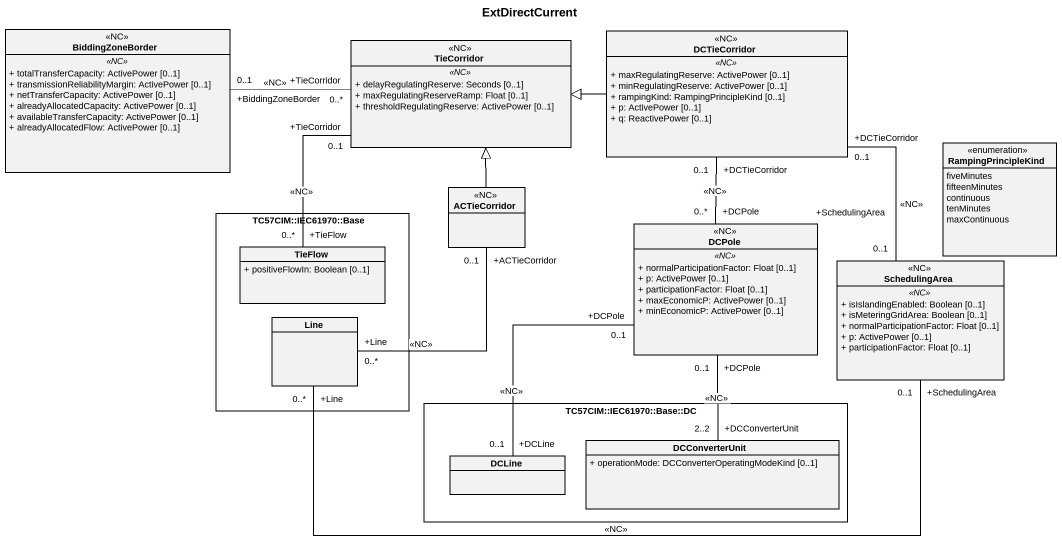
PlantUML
@startuml
title ExtDirectCurrent
hide circle
hide empty members
skinparam classAttributeIconSize 0
class BiddingZoneBorder <<NC>> {
  .. <<NC>> ..
  + totalTransferCapacity: ActivePower [0..1]
  + transmissionReliabilityMargin: ActivePower [0..1]
  + netTransferCapacity: ActivePower [0..1]
  + alreadyAllocatedCapacity: ActivePower [0..1]
  + availableTransferCapacity: ActivePower [0..1]
  + alreadyAllocatedFlow: ActivePower [0..1]
}
class TieCorridor <<NC>> {
  .. <<NC>> ..
  + delayRegulatingReserve: Seconds [0..1]
  + maxRegulatingReserveRamp: Float [0..1]
  + thresholdRegulatingReserve: ActivePower [0..1]
}
class DCTieCorridor <<NC>> {
  .. <<NC>> ..
  + maxRegulatingReserve: ActivePower [0..1]
  + minRegulatingReserve: ActivePower [0..1]
  + rampingKind: RampingPrincipleKind [0..1]
  + p: ActivePower [0..1]
  + q: ReactivePower [0..1]
}
enum RampingPrincipleKind {
  fiveMinutes
  fifteenMinutes
  continuous
  tenMinutes
  maxContinuous
}
class ACTieCorridor <<NC>>
rectangle "TC57CIM::IEC61970::Base" as TC57CIM_IEC61970_Base {
  class TieFlow {
    + positiveFlowIn: Boolean [0..1]
  }
  class Line
}
class DCPole <<NC>> {
  .. <<NC>> ..
  + normalParticipationFactor: Float [0..1]
  + p: ActivePower [0..1]
  + participationFactor: Float [0..1]
  + maxEconomicP: ActivePower [0..1]
  + minEconomicP: ActivePower [0..1]
}
class SchedulingArea <<NC>> {
  .. <<NC>> ..
  + isIslandingEnabled: Boolean [0..1]
  + isMeteringGridArea: Boolean [0..1]
  + normalParticipationFactor: Float [0..1]
  + p: ActivePower [0..1]
  + participationFactor: Float [0..1]
}
rectangle "TC57CIM::IEC61970::Base::DC" as TC57CIM_IEC61970_Base_DC {
  class DCLine
  class DCConverterUnit {
    + operationMode: DCConverterOperatingModeKind [0..1]
  }
}
TieCorridor "+TieCorridor\n0..*" -left- "+BiddingZoneBorder\n0..1" BiddingZoneBorder : <<NC>>
TieCorridor "+TieCorridor\n0..1" -- "+TieFlow\n0..*" TieFlow : <<NC>>
DCTieCorridor -left-|> TieCorridor
ACTieCorridor -up-|> TieCorridor
DCPole "+DCPole\n0..*" -up- "+DCTieCorridor\n0..1" DCTieCorridor : <<NC>>
DCPole "+DCPole\n0..1" -- "+DCLine\n0..1" DCLine : <<NC>>
DCPole "+DCPole\n0..1" -- "+DCConverterUnit\n2..2" DCConverterUnit : <<NC>>
SchedulingArea "+SchedulingArea\n0..1" -up- "+DCTieCorridor\n0..1" DCTieCorridor : <<NC>>
SchedulingArea "+SchedulingArea\n0..1" -left- "+Line\n0..*" Line : <<NC>>
Line "+Line\n0..*" -up- "+ACTieCorridor\n0..1" ACTieCorridor : <<NC>>
@enduml
